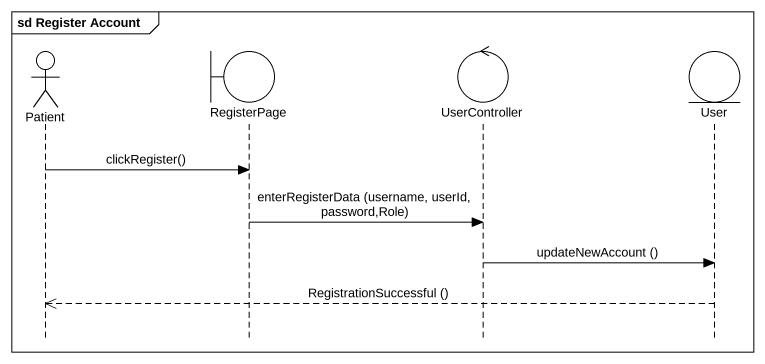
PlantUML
@startuml
mainframe sd Register Account
hide footbox
actor Patient
boundary RegisterPage
control UserController
entity User

Patient -> RegisterPage : clickRegister()
RegisterPage -> UserController : enterRegisterData (username, userId, password,Role)
UserController -> User : updateNewAccount ()
User -->> Patient : RegistrationSuccessful ()
@enduml
